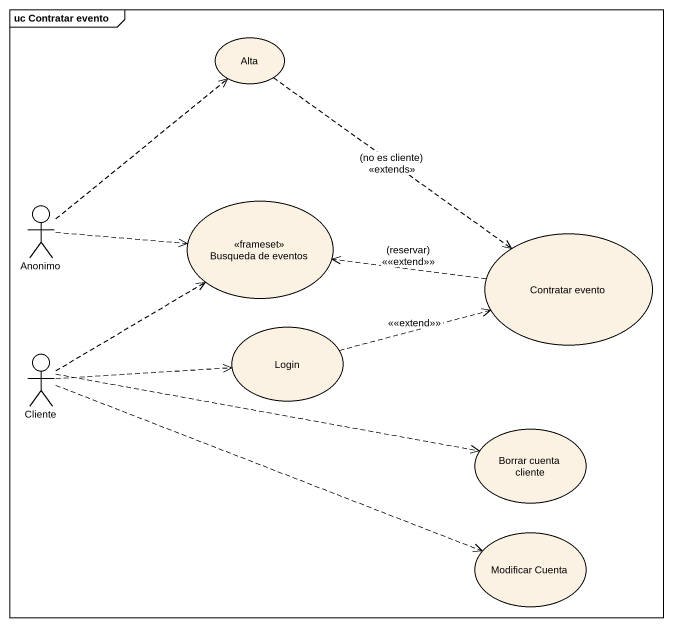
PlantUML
@startuml
mainframe uc Contratar evento
usecase Alta
actor Anonimo
usecase "Busqueda de eventos" as Busqueda_de_eventos <<frameset>>
usecase "Contratar evento" as Contratar_evento
actor Cliente
usecase Login
usecase "Borrar cuenta cliente" as Borrar_cuenta_cliente
usecase "Modificar Cuenta" as Modificar_Cuenta
Alta ..> Contratar_evento : (no es cliente)\n<<extends>>
Anonimo .up.> Alta
Anonimo .right.> Busqueda_de_eventos
Contratar_evento .left.> Busqueda_de_eventos : (reservar)\n<<<<extend>>>>
Cliente .up.> Busqueda_de_eventos
Cliente .right.> Login
Cliente .right.> Borrar_cuenta_cliente
Cliente .right.> Modificar_Cuenta
Login .right.> Contratar_evento : <<<<extend>>>>
@enduml
